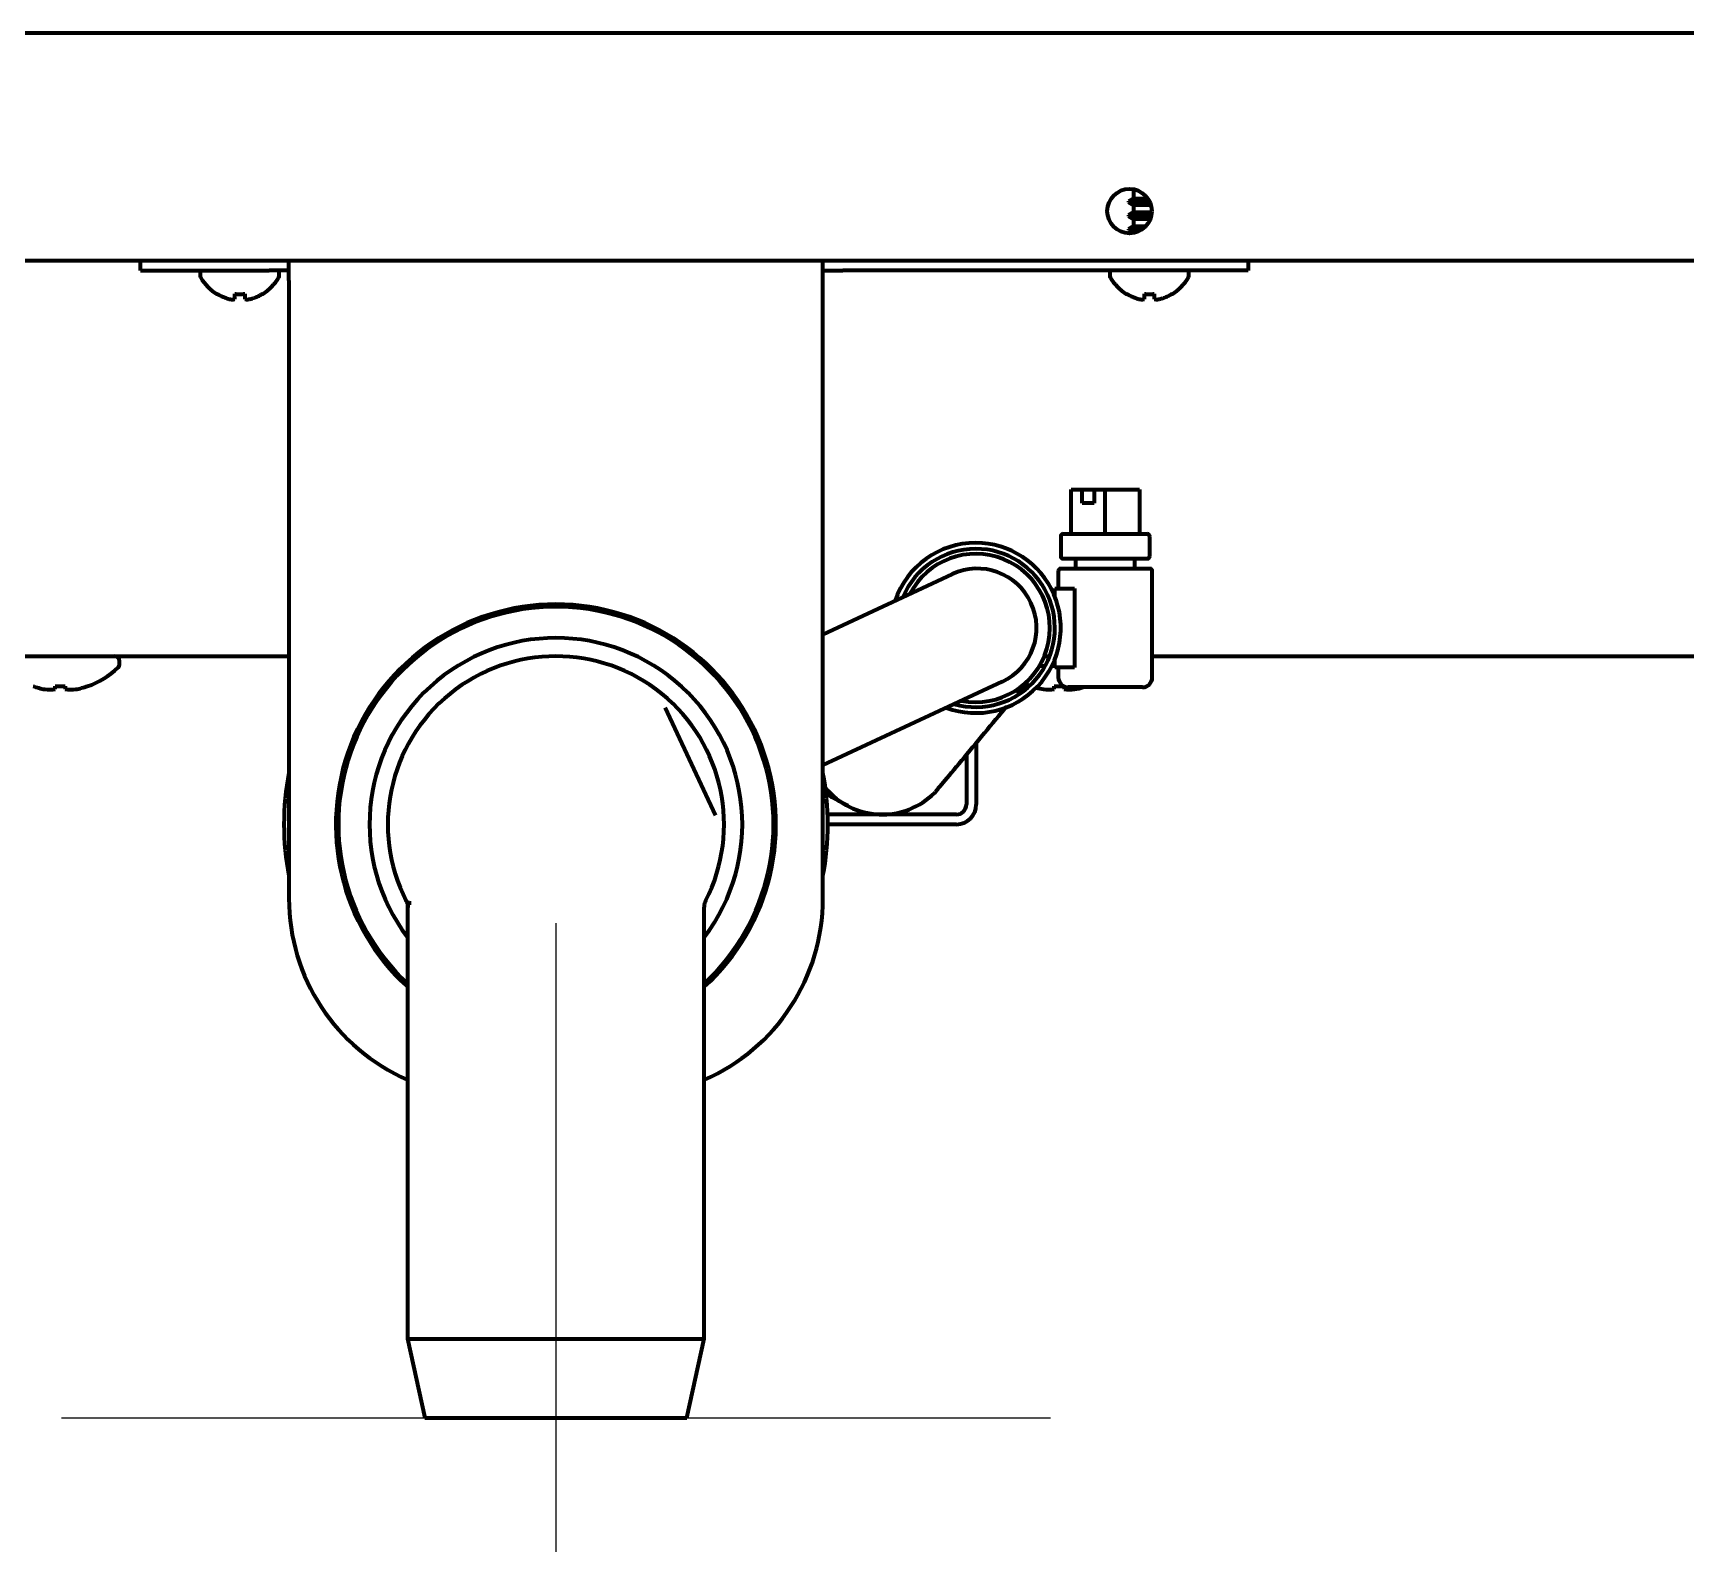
# Model space of a CAD drawing. Header units: inches. Extents: x -3022 to 7311, y 343 to 5680.
# Drawn here: x 6775.1 to 6942.2, y 2125.5 to 2278.3 of the extents above; entities that cross this region are included whole.
import ezdxf

# ---------------------------------------------------------------- set-up
doc = ezdxf.new("R2010")
doc.units = ezdxf.units.IN

# ---------------------------------------------------------------- blocks, each defined once
blk = doc.blocks.new('A$C0B5A562A')
at = {"color": 6}
for p, q in [((0, 50), (0, -50)), ((-50, 0), (50, 0))]:
    blk.add_line(p, q, dxfattribs=at)

msp = doc.modelspace()

# ---------------------------------------------------------------- linework, layer by layer
at = {"linetype": 'Continuous', "lineweight": 70}
for p, q in [((7250.07, 2278.29), (6405.87, 2278.29)), ((6886.37, 2261.57), (6885.87, 2261.28)), ((6886.27, 2262.52), (6886.44, 2262.42)), ((6886.37, 2262.1), (6886.37, 2261.57)), ((6886.37, 2261.57), (6887.83, 2261.57)), ((6886.44, 2262.42), (6886.42, 2262.36)), ((6886.7, 2262.42), (6886.44, 2262.42)), ((6885.87, 2261.28), (6888, 2261.28)), ((6885.87, 2261.28), (6885.87, 2261.18)), ((6885.87, 2261.18), (6886.37, 2260.89)), ((6887.97, 2261.18), (6885.87, 2261.18)), ((6886.37, 2260.17), (6885.87, 2259.88)), ((6885.87, 2259.88), (6888.19, 2259.88)), ((6885.87, 2259.88), (6885.87, 2259.78)), ((6885.87, 2259.78), (6886.37, 2259.49)), ((6887.97, 2259.78), (6885.87, 2259.78)), ((6887.97, 2260.89), (6886.37, 2260.89)), ((6886.37, 2260.89), (6886.37, 2260.17)), ((6886.37, 2260.17), (6888.22, 2260.17)), ((6888.04, 2261.18), (6887.97, 2261.18)), ((6888.14, 2260.89), (6887.97, 2260.89)), ((6888.17, 2259.78), (6887.97, 2259.78)), ((6886.37, 2258.77), (6885.87, 2258.48)), ((6885.87, 2258.48), (6887.31, 2258.48)), ((6885.87, 2258.48), (6885.87, 2258.38)), ((6887.16, 2258.38), (6885.87, 2258.38)), ((6885.87, 2258.38), (6886.37, 2258.09)), ((6887.97, 2259.49), (6886.37, 2259.49)), ((6886.37, 2259.49), (6886.37, 2258.77)), ((6886.37, 2258.77), (6887.63, 2258.77)), ((6886.37, 2258.09), (6886.37, 2258.08)), ((6886.45, 2258.09), (6886.37, 2258.09)), ((6888.08, 2259.49), (6887.97, 2259.49)), ((6388.97, 2255.29), (7266.97, 2255.29)), ((6785.97, 2254.29), (6785.97, 2255.29)), ((6800.97, 2253.29), (6800.97, 2255.29)), ((6854.97, 2253.29), (6854.97, 2255.29)), ((6897.97, 2255.29), (6897.97, 2254.29)), ((6785.97, 2254.29), (6790.97, 2254.29)), ((6790.97, 2254.29), (6798.97, 2254.29)), ((6792, 2253.98), (6792, 2253.78)), ((6800.97, 2254.29), (6798.97, 2254.29)), ((6800, 2253.78), (6800, 2253.98)), ((6800.97, 2253.29), (6800.97, 2190.79)), ((6854.97, 2254.29), (6856.97, 2254.29)), ((6854.97, 2190.79), (6854.97, 2253.29)), ((6892.97, 2254.29), (6856.97, 2254.29)), ((6883.97, 2253.98), (6883.97, 2253.78)), ((6891.97, 2253.78), (6891.97, 2253.98)), ((6897.97, 2254.29), (6892.97, 2254.29)), ((6793.7, 2251.9), (6793.7, 2251.94)), ((6798.3, 2251.94), (6798.3, 2251.9)), ((6885.67, 2251.9), (6885.67, 2251.94)), ((6890.27, 2251.94), (6890.27, 2251.9)), ((6880.06, 2232.15), (6881.18, 2232.15)), ((6880.06, 2227.65), (6880.06, 2232.15)), ((6881.18, 2232.15), (6882.39, 2232.15)), ((6881.18, 2230.75), (6881.18, 2232.15)), ((6882.39, 2232.15), (6883.52, 2232.15)), ((6882.39, 2232.15), (6882.39, 2230.75)), ((6883.52, 2232.15), (6886.98, 2232.15)), ((6883.52, 2227.65), (6883.52, 2232.15)), ((6886.98, 2232.15), (6886.98, 2227.65)), ((6882.39, 2230.75), (6881.18, 2230.75)), ((6879.02, 2227.4), (6879.02, 2225.4)), ((6879.27, 2227.65), (6887.77, 2227.65)), ((6888.02, 2225.4), (6888.02, 2227.4)), ((6887.77, 2225.15), (6879.27, 2225.15)), ((6880.52, 2225.15), (6880.52, 2224.15)), ((6886.52, 2224.15), (6886.52, 2225.15)), ((6868.03, 2223.59), (6854.97, 2217.5)), ((6878.77, 2223.9), (6878.77, 2222.15)), ((6879.02, 2224.15), (6888.02, 2224.15)), ((6888.27, 2213.15), (6888.27, 2223.9)), ((6878.42, 2222.15), (6880.42, 2222.15)), ((6878.42, 2221.31), (6878.42, 2222.15)), ((6880.42, 2222.15), (6880.42, 2214.15)), ((6697.74, 2215.29), (6800.98, 2215.29)), ((6783.85, 2214.5), (6783.85, 2214.79)), ((6877.35, 2215.29), (6877.88, 2215.29)), ((6878.42, 2214.15), (6878.42, 2215)), ((6888.26, 2215.29), (7005.82, 2215.29)), ((6877.43, 2214.29), (6876.85, 2214.29)), ((6878.42, 2214.29), (6878.1, 2214.29)), ((6880.42, 2214.15), (6878.42, 2214.15)), ((6878.77, 2214.15), (6878.77, 2213.15)), ((6777.35, 2211.95), (6777.35, 2212.27)), ((6778.35, 2212.27), (6778.35, 2211.95)), ((6780.6, 2212.27), (6780.6, 2212.25)), ((6854.97, 2204.26), (6873.11, 2212.72)), ((6878.35, 2211.95), (6878.35, 2212.27)), ((6879.35, 2212.27), (6879.35, 2211.95)), ((6887.27, 2212.15), (6879.77, 2212.15)), ((6844.1, 2199.19), (6839.03, 2210.07)), ((6870.47, 2206.54), (6870.47, 2200.29)), ((6869.47, 2205.33), (6869.47, 2200.29)), ((6868.47, 2199.29), (6855.46, 2199.29)), ((6868.47, 2198.29), (6855.47, 2198.29)), ((6812.84, 2190.55), (6812.81, 2190.6)), ((6812.97, 2189.85), (6812.97, 2146.29)), ((6842.97, 2146.29), (6842.97, 2189.92)), ((6812.97, 2146.29), (6814.72, 2138.29)), ((6812.97, 2146.29), (6827.97, 2146.29)), ((6827.97, 2146.29), (6842.97, 2146.29)), ((6841.22, 2138.29), (6842.97, 2146.29)), ((6814.72, 2138.29), (6827.97, 2138.29)), ((6827.97, 2138.29), (6841.22, 2138.29))]:
    msp.add_line(p, q, dxfattribs=at)
msp.add_circle((6885.97, 2260.29), 2.25, dxfattribs=at)
for centre, radius, start, end in [((6887.12, 2262.1), 0.75, 160, 180), ((6792.4, 2253.98), 0.4, 128.8941, 180), ((6792.4, 2253.78), 0.4, 180, 210.3012), ((6796.2, 2256), 4.8, 210.3012, 238.6273), ((6795.8, 2256), 4.8, 301.3727, 329.6988), ((6799.6, 2253.98), 0.4, 0, 51.1059), ((6799.6, 2253.78), 0.4, 329.6988, 0), ((6884.37, 2253.98), 0.4, 128.8941, 180), ((6884.37, 2253.78), 0.4, 180, 210.3012), ((6888.17, 2256), 4.8, 210.3012, 238.6273), ((6887.78, 2256), 4.8, 301.3727, 329.6988), ((6891.57, 2253.98), 0.4, 0, 51.1059), ((6891.57, 2253.78), 0.4, 329.6988, 0), ((6870.42, 2218.15), 8.6, 90, 161.3475), ((6870.42, 2218.15), 8.6, 249.8344, 90), ((6879.27, 2227.4), 0.25, 90, 180), ((6887.77, 2227.4), 0.25, 0, 90), ((6870.42, 2218.15), 8, 90, 157.095), ((6870.42, 2218.15), 7.5, 258.9469, 152.6681), ((6870.42, 2218.15), 8, 254.2837, 90), ((6879.27, 2225.4), 0.25, 180, 270), ((6887.77, 2225.4), 0.25, 270, 0), ((6870.57, 2218.15), 6, 295, 115), ((6879.02, 2223.9), 0.25, 90, 180), ((6888.02, 2223.9), 0.25, 0, 90), ((6827.97, 2198.29), 22.25, 90, 227.6156), ((6827.97, 2198.29), 22, 312.9883, 227.0117), ((6827.97, 2198.29), 22.25, 312.3844, 90), ((6827.97, 2198.29), 18.85, 322.7231, 217.2769), ((6783.35, 2214.79), 0.5, 0, 90), ((6783.35, 2214.5), 0.5, 313.7747, 0), ((6827.97, 2198.29), 17, 332.905, 207.0951), ((6777.85, 2220.24), 8.45, 288.9925, 313.7747), ((6879.77, 2213.15), 1, 180, 270), ((6887.27, 2213.15), 1, 270, 0), ((6777.85, 2220.24), 8.44, 250.9729, 259.3378), ((6777.85, 2220.24), 7.99, 266.4122, 273.5878), ((6777.85, 2220.24), 8.44, 280.6622, 289.0271), ((6878.85, 2220.24), 8.45, 246.4313, 249.5477), ((6878.85, 2220.24), 8.44, 254.1918, 259.3378), ((6878.85, 2220.24), 7.99, 266.4122, 273.5878), ((6878.85, 2220.24), 8.44, 280.6622, 286.521), ((6827.97, 2198.29), 27.5, 169.0538, 190.9406), ((6827.97, 2198.29), 27.5, 349.0594, 10.9462), ((6860.97, 2206.79), 7.5, 219.9769, 314.9719), ((6868.47, 2200.29), 2, 270, 0), ((6868.47, 2200.29), 1, 270, 0), ((6820.97, 2190.79), 20, 180, 246.4214), ((6834.97, 2190.79), 20, 293.5786, 0)]:
    msp.add_arc(centre, radius, start, end, dxfattribs=at)
for centre, major_axis, start_param, end_param in [((6776.82, 2220.24), (0, -8.32), 6.192956, 6.373415), ((6778.88, 2220.24), (0, 8.32), 3.051363, 3.231822), ((6877.82, 2220.24), (0, -8.32), 6.192956, 6.373415), ((6879.88, 2220.24), (0, 8.32), 3.051363, 3.231822)]:
    msp.add_ellipse(centre, major_axis=major_axis, ratio=0.707107, start_param=start_param, end_param=end_param, dxfattribs=at)
for points, knots in [([(6793.7, 2251.94), (6793.9, 2251.81), (6794.11, 2251.7), (6794.44, 2251.57), (6794.55, 2251.52), (6794.77, 2251.45), (6794.88, 2251.41), (6795, 2251.38)], [0, 0, 0, 0, 0.5, 0.5, 0.75, 0.75, 1, 1, 1, 1]), ([(6796.5, 2251.94), (6796.5, 2251.81), (6796.5, 2251.7), (6796.5, 2251.57), (6796.5, 2251.52), (6796.5, 2251.45), (6796.5, 2251.41), (6796.5, 2251.38)], [0, 0, 0, 0, 0.5, 0.5, 0.75, 0.75, 1, 1, 1, 1]), ([(6885.67, 2251.94), (6885.88, 2251.81), (6886.09, 2251.7), (6886.41, 2251.57), (6886.52, 2251.52), (6886.75, 2251.45), (6886.86, 2251.41), (6886.97, 2251.38)], [0, 0, 0, 0, 0.5, 0.5, 0.75, 0.75, 1, 1, 1, 1]), ([(6888.47, 2251.94), (6888.47, 2251.81), (6888.47, 2251.7), (6888.47, 2251.57), (6888.47, 2251.52), (6888.47, 2251.45), (6888.47, 2251.41), (6888.47, 2251.38)], [0, 0, 0, 0, 0.5, 0.5, 0.75, 0.75, 1, 1, 1, 1]), ([(6874.62, 2211.52), (6874.77, 2211.7), (6875.38, 2212.44), (6875.66, 2212.78), (6875.72, 2212.85)], [0, 0, 0, 0, 0.222254, 1, 1, 1, 1]), ([(6866.28, 2201.49), (6866.34, 2201.56), (6866.78, 2202.1), (6868.66, 2204.35), (6871.01, 2207.18), (6872.68, 2209.19), (6873.46, 2210.13), (6873.55, 2210.23)], [0, 0, 0, 0, 0.242937, 0.485702, 0.727774, 0.969111, 1, 1, 1, 1]), ([(6855.07, 2201.48), (6855.73, 2201.14), (6856.68, 2200.63), (6857.31, 2200.3), (6857.52, 2200.19)], [0, 0, 0, 0, 0.604535, 1, 1, 1, 1]), ([(6812.81, 2190.6), (6812.81, 2190.6), (6812.82, 2190.59), (6812.83, 2190.57), (6812.84, 2190.55), (6812.86, 2190.5), (6812.92, 2190.36), (6812.97, 2190.13), (6812.97, 2189.94), (6812.96, 2189.85)], [0, 0, 0, 0, 0.157801, 0.199768, 0.230314, 0.269254, 0.389143, 0.724615, 1, 1, 1, 1]), ([(6813.32, 2190.31), (6813.28, 2190.31), (6813.21, 2190.33), (6813.13, 2190.35), (6813.07, 2190.37), (6813.03, 2190.39), (6813, 2190.4), (6812.97, 2190.42), (6812.95, 2190.43), (6812.92, 2190.45), (6812.9, 2190.47), (6812.89, 2190.48), (6812.87, 2190.5), (6812.86, 2190.51), (6812.85, 2190.52), (6812.85, 2190.54), (6812.84, 2190.54), (6812.84, 2190.55)], [0, 0, 0, 0, 0.133354, 0.293192, 0.368337, 0.440025, 0.508252, 0.573016, 0.634316, 0.692151, 0.746522, 0.797427, 0.844867, 0.888844, 0.929357, 0.966409, 1, 1, 1, 1]), ([(6842.98, 2189.92), (6842.97, 2190), (6842.99, 2190.15), (6843.03, 2190.34), (6843.08, 2190.47), (6843.11, 2190.54), (6843.12, 2190.57), (6843.12, 2190.58), (6843.13, 2190.58), (6843.13, 2190.59), (6843.13, 2190.59), (6843.13, 2190.59), (6843.13, 2190.59)], [0, 0, 0, 0, 0.329107, 0.59897, 0.78423, 0.886196, 0.90804, 0.918965, 0.928039, 0.941146, 0.967068, 1, 1, 1, 1])]:
    msp.add_open_spline(points, degree=3, knots=knots, dxfattribs=at)
for points, degree in [([(6795, 2251.38), (6795.02, 2251.38), (6795.07, 2251.38), (6795.14, 2251.37), (6795.21, 2251.37), (6795.28, 2251.37), (6795.36, 2251.37), (6795.43, 2251.38), (6795.48, 2251.38), (6795.5, 2251.38)], 3), ([(6795.5, 2251.38), (6795.5, 2251.4), (6795.5, 2251.43), (6795.5, 2251.48), (6795.5, 2251.54), (6795.5, 2251.6), (6795.5, 2251.66), (6795.5, 2251.74), (6795.5, 2251.82), (6795.5, 2251.9), (6795.5, 2251.94)], 3), ([(6795.5, 2251.94), (6795.67, 2251.91), (6796, 2251.89), (6796.33, 2251.91), (6796.5, 2251.94)], 3), ([(6796.5, 2251.38), (6796.53, 2251.38), (6796.58, 2251.38), (6796.65, 2251.37), (6796.72, 2251.37), (6796.79, 2251.37), (6796.86, 2251.37), (6796.93, 2251.38), (6796.98, 2251.38), (6797, 2251.38)], 3), ([(6797, 2251.38), (6797.05, 2251.4), (6797.16, 2251.43), (6797.32, 2251.48), (6797.48, 2251.54), (6797.64, 2251.6), (6797.79, 2251.66), (6797.95, 2251.74), (6798.11, 2251.82), (6798.24, 2251.9), (6798.3, 2251.94)], 3), ([(6886.97, 2251.38), (6887, 2251.38), (6887.05, 2251.38), (6887.12, 2251.37), (6887.19, 2251.37), (6887.26, 2251.37), (6887.33, 2251.37), (6887.4, 2251.38), (6887.45, 2251.38), (6887.47, 2251.38)], 3), ([(6887.47, 2251.38), (6887.47, 2251.4), (6887.47, 2251.43), (6887.47, 2251.48), (6887.47, 2251.54), (6887.47, 2251.6), (6887.47, 2251.66), (6887.47, 2251.74), (6887.47, 2251.82), (6887.47, 2251.9), (6887.47, 2251.94)], 3), ([(6887.47, 2251.94), (6887.64, 2251.91), (6887.97, 2251.89), (6888.31, 2251.91), (6888.47, 2251.94)], 3), ([(6888.47, 2251.38), (6888.5, 2251.38), (6888.55, 2251.38), (6888.63, 2251.37), (6888.7, 2251.37), (6888.77, 2251.37), (6888.84, 2251.37), (6888.9, 2251.38), (6888.95, 2251.38), (6888.97, 2251.38)], 3), ([(6888.97, 2251.38), (6889.03, 2251.4), (6889.14, 2251.43), (6889.3, 2251.48), (6889.46, 2251.54), (6889.61, 2251.6), (6889.76, 2251.66), (6889.92, 2251.74), (6890.09, 2251.82), (6890.21, 2251.9), (6890.27, 2251.94)], 3), ([(6843.11, 2190.55), (6843.1, 2190.53)], 1)]:
    msp.add_open_spline(points, degree=degree, dxfattribs=at)
msp.add_rational_spline([(6812.84, 2190.55), (6812.95, 2190.34), (6813, 2190.1), (6813, 2189.87)], [1.01365501824, 0.99500738145, 0.995459006469, 1.0150098933], degree=3, dxfattribs=at)

# ---------------------------------------------------------------- block references
msp.add_blockref('A$C0B5A562A', (6827.97, 2138.29))

doc.saveas('drawing.dxf')
